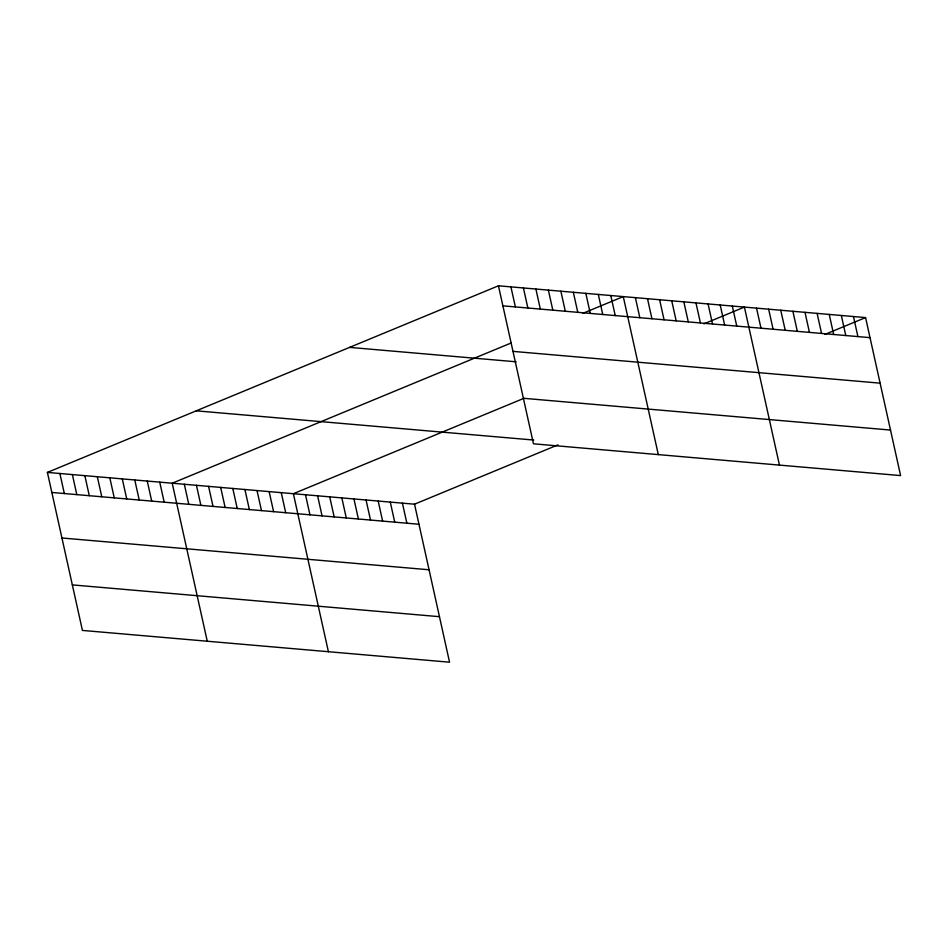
<?xml version="1.0" encoding="UTF-8"?>
<svg xmlns="http://www.w3.org/2000/svg" width="948" height="948" viewBox="0 0 948 948"><rect width="100%" height="100%" fill="white"/><g stroke="black" fill="none" stroke-linecap="round" stroke-linejoin="round"><path stroke-width="1.42" d="M47.4 472.412L414.525 504.194L449.553 662.202L82.429 630.42L47.4 472.412L498.447 285.798L865.571 317.58L900.6 475.588L533.475 443.806L498.447 285.798M510.96 343.069L172.216 483.219L207.257 641.227M582.676 313.397L623.274 296.606L658.303 454.613M524.007 398.29L293.37 493.707L328.399 651.714M703.831 323.884L744.417 307.093L779.446 465.101M414.525 504.194L557.957 444.861M824.973 334.383L865.571 317.58M502.89 305.849L870.015 337.642M512.986 351.376L880.111 383.158M349.599 347.383L516.15 361.804M523.379 398.279L890.504 430.06M196.248 410.828L533.76 440.05M51.844 492.462L418.969 524.256M61.94 537.99L429.065 569.772M72.332 584.892L439.457 616.686M853.461 316.537L857.904 336.587M841.338 315.483L845.782 335.533M829.227 314.44L833.671 334.49M817.105 313.385L821.56 333.435M804.994 312.342L809.438 332.393M792.884 311.288L797.327 331.338M780.761 310.245L785.217 330.295M768.65 309.19L773.094 329.24M756.54 308.147L760.983 328.198M732.306 306.05L736.75 326.1M720.196 304.995L724.639 325.046M708.073 303.941L712.517 324.003M695.962 302.898L700.406 322.948M683.84 301.843L688.295 321.905M671.729 300.8L676.173 320.851M659.618 299.746L664.062 319.808M647.496 298.703L651.94 318.753M635.385 297.648L639.829 317.699M610.785 295.527L615.228 315.577M598.307 294.437L602.75 314.499M585.828 293.359L590.272 313.409M573.339 292.28L577.782 312.33M560.861 291.202L565.304 311.252M548.371 290.112L552.826 310.174M535.893 289.033L540.336 309.084M523.414 287.955L527.858 308.005M510.925 286.877L515.38 306.927M402.414 503.151L406.858 523.201M390.292 502.096L394.735 522.158M378.181 501.054L382.625 521.104M366.058 499.999L370.514 520.061M353.948 498.956L358.391 519.006M341.837 497.901L346.281 517.964M329.714 496.859L334.158 516.909M317.604 495.804L322.047 515.854M305.493 494.761L309.937 514.811M281.26 492.664L285.704 512.714M269.137 491.609L273.593 511.659M257.026 490.566L261.47 510.616M244.916 489.512L249.36 509.562M232.793 488.469L237.237 508.519M220.683 487.414L225.126 507.464M208.572 486.36L213.016 506.422M196.449 485.317L200.893 505.367M184.339 484.262L188.782 504.324M159.738 482.141L164.182 502.191M147.26 481.051L151.704 501.113M134.77 479.972L139.226 500.023M122.292 478.894L126.736 498.944M109.814 477.816L114.258 497.866M97.324 476.737L101.78 496.788M84.846 475.647L89.29 495.709M72.368 474.569L76.812 494.619M59.878 473.49L64.334 493.541"/></g></svg>
